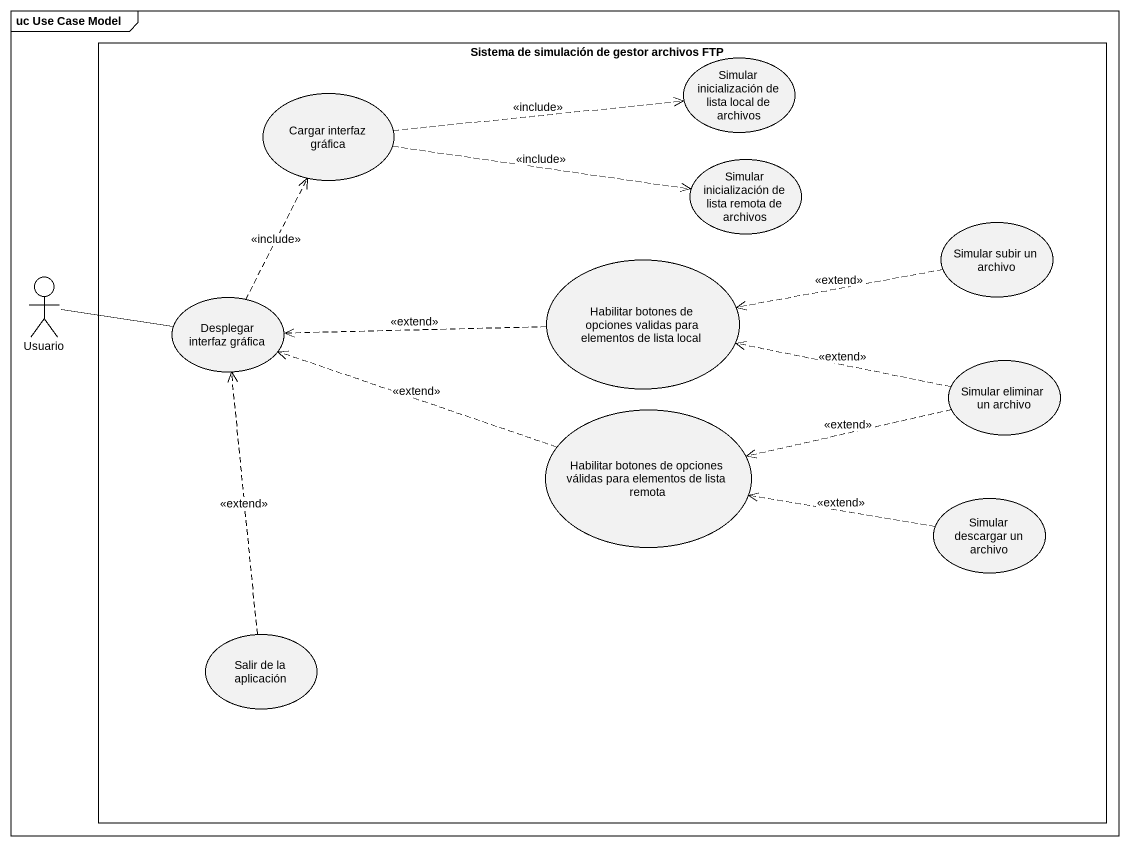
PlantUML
@startuml
mainframe uc Use Case Model
rectangle "Sistema de simulación de gestor archivos FTP" as Sistema_de_simulación_de {
  usecase "Simular inicialización de lista local de archivos" as Simular_inicialización_de
  usecase "Cargar interfaz gráfica" as Cargar_interfaz_gráfica
  usecase "Simular inicialización de lista remota de archivos" as Simular_inicialización_de_2
  usecase "Simular subir un archivo" as Simular_subir_un_archivo
  usecase "Desplegar interfaz gráfica" as Desplegar_interfaz_gráfica
  usecase "Habilitar botones de opciones validas para elementos de lista local" as Habilitar_botones_de
  usecase "Simular eliminar un archivo" as Simular_eliminar_un_archivo
  usecase "Habilitar botones de opciones válidas para elementos de lista remota" as Habilitar_botones_de_2
  usecase "Simular descargar un archivo" as Simular_descargar_un_archivo
  usecase "Salir de la aplicación" as Salir_de_la_aplicación
}
actor Usuario
Cargar_interfaz_gráfica .right.> Simular_inicialización_de : <<include>>
Cargar_interfaz_gráfica .right.> Simular_inicialización_de_2 : <<include>>
Simular_subir_un_archivo .left.> Habilitar_botones_de : <<extend>>
Usuario -right- Desplegar_interfaz_gráfica
Desplegar_interfaz_gráfica .up.> Cargar_interfaz_gráfica : <<include>>
Habilitar_botones_de .left.> Desplegar_interfaz_gráfica : <<extend>>
Simular_eliminar_un_archivo .left.> Habilitar_botones_de : <<extend>>
Simular_eliminar_un_archivo .left.> Habilitar_botones_de_2 : <<extend>>
Habilitar_botones_de_2 .left.> Desplegar_interfaz_gráfica : <<extend>>
Simular_descargar_un_archivo .left.> Habilitar_botones_de_2 : <<extend>>
Salir_de_la_aplicación .up.> Desplegar_interfaz_gráfica : <<extend>>
@enduml
